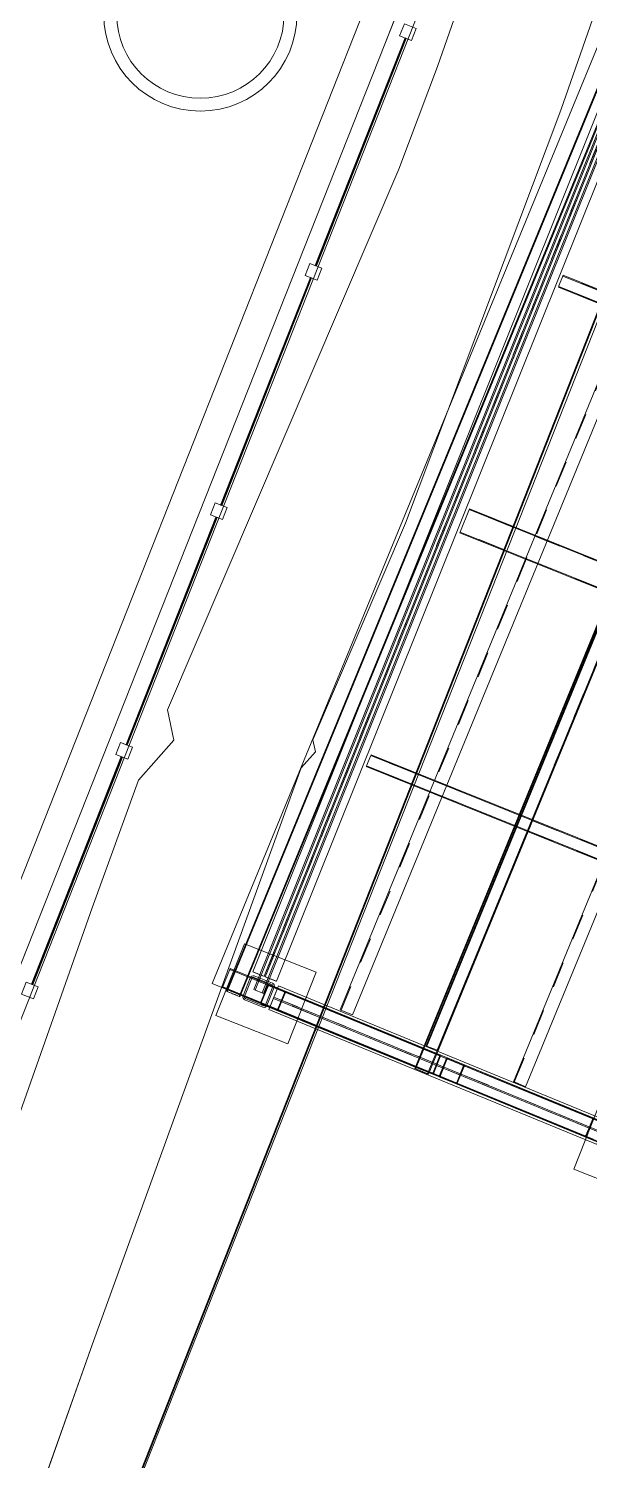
# Model space of a CAD drawing. Header units: metres. Extents: x -207 to 292, y -187 to 169.
# Drawn here: x -14.72 to -12.54, y -51.15 to -45.59 of the extents above; entities that cross this region are included whole.
import ezdxf

# ---------------------------------------------------------------- set-up
doc = ezdxf.new("R2010")
doc.units = ezdxf.units.M
doc.linetypes.add('Dash', pattern=[0.006, 0.003, -0.003])
doc.linetypes.add('Hidden', pattern=[0.007144, 0.004763, -0.002381])
for name, color, linetype, lineweight in [('A-FLOR-HRAL', 7, 'Continuous', 9), ('A-GLAZ-CWMG', 7, 'Continuous', 9), ('A-ROOF', 7, 'Continuous', 9), ('C-TOPO', 7, 'Continuous', 9), ('C-TOPO-MINR', 7, 'Continuous', 9), ('CERCO INTERIOR', 7, 'Continuous', 9), ('P-SANR-FIXT', 7, 'Continuous', 9), ('S-BEAM', 7, 'Continuous', 9), ('S-BEAM-HDLN', 7, 'Dash', 9), ('S-COLS', 7, 'Continuous', 9), ('solera', 7, 'Continuous', 35)]:
    doc.layers.add(name, color=color, linetype=linetype, lineweight=lineweight)
doc.layers.add('PR10-ARQ-PL-001-Emplazamiento-C-1_dwg', color=7, linetype='Continuous', lineweight=9, true_color=0x767676)

# ---------------------------------------------------------------- blocks, each defined once
blk = doc.blocks.new('Circular Mullion - 5mm-2127248-PLANTA EMPLAZAMIENTO ACTUALIZADO')
at = {"layer": 'A-GLAZ-CWMG'}
for p, q in [((-107.6478, -45.3968), (-107.9974, -46.2801)), ((-107.6455, -45.3977), (-107.9951, -46.281)), ((-107.9951, -46.281), (-107.6455, -45.3977)), ((-107.9927, -46.2819), (-107.6432, -45.3986)), ((-107.6455, -45.3977), (-107.6478, -45.3968)), ((-107.6432, -45.3986), (-107.6455, -45.3977)), ((-107.9974, -46.2801), (-107.9951, -46.281)), ((-107.9951, -46.281), (-107.9927, -46.2819))]:
    blk.add_line(p, q, dxfattribs=at)
blk = doc.blocks.new('Rectangular Mullion - 50 x 50 mm-2128568-PLANTA EMPLAZAMIENTO ACTUALIZADO')
at = {"layer": 'A-GLAZ-CWMG'}
for p, q in [((0.025, 0.025), (-0.025, 0.025)), ((-0.025, 0.025), (-0.025, -0.025)), ((0.025, -0.025), (0.025, 0.025)), ((-0.025, -0.025), (0.025, -0.025))]:
    blk.add_line(p, q, dxfattribs=at)
blk = doc.blocks.new('Rectangular Mullion - 50 x 50 mm-2128569-PLANTA EMPLAZAMIENTO ACTUALIZADO')
at = {"layer": 'A-GLAZ-CWMG'}
for p, q in [((-0.025, -0.025), (-0.025, 0.025)), ((-0.025, 0.025), (0.025, 0.025)), ((0.025, 0.025), (0.025, -0.025)), ((0.025, -0.025), (-0.025, -0.025))]:
    blk.add_line(p, q, dxfattribs=at)
blk = doc.blocks.new('FCA_N_Columna de acero - 100 x 100 mm-2383536-PLANTA EMPLAZAMIENTO ACTUALIZADO')
at = {"layer": 'S-COLS'}
for p, q in [((-0.05, -0.038), (-0.05, 0.038)), ((-0.05, -0.038), (-0.05, 0.038)), ((-0.044, 0.038), (-0.044, -0.038)), ((-0.044, 0.038), (-0.044, -0.038)), ((-0.038, 0.05), (0.038, 0.05)), ((-0.038, 0.05), (0.038, 0.05)), ((0.038, 0.044), (-0.038, 0.044)), ((0.038, 0.044), (-0.038, 0.044)), ((0.044, -0.038), (0.044, 0.038)), ((0.044, -0.038), (0.044, 0.038)), ((0.05, 0.038), (0.05, -0.038)), ((0.05, 0.038), (0.05, -0.038)), ((-0.038, -0.044), (0.038, -0.044)), ((-0.038, -0.044), (0.038, -0.044)), ((0.038, -0.05), (-0.038, -0.05)), ((0.038, -0.05), (-0.038, -0.05))]:
    blk.add_line(p, q, dxfattribs=at)
for centre, radius, start, end in [((-0.038, 0.038), 0.012, 90, 180), ((-0.038, 0.038), 0.012, 90, 180), ((-0.038, 0.038), 0.006, 90, 180), ((-0.038, 0.038), 0.006, 90, 180), ((0.038, 0.038), 0.012, 360, 90), ((0.038, 0.038), 0.012, 360, 90), ((0.038, 0.038), 0.006, 360, 90), ((0.038, 0.038), 0.006, 360, 90), ((-0.038, -0.038), 0.012, 180, 270), ((-0.038, -0.038), 0.012, 180, 270), ((-0.038, -0.038), 0.006, 180, 270), ((-0.038, -0.038), 0.006, 180, 270), ((0.038, -0.038), 0.012, 270, 360), ((0.038, -0.038), 0.006, 270, 360), ((0.038, -0.038), 0.012, 270, 360), ((0.038, -0.038), 0.006, 270, 360)]:
    blk.add_arc(centre, radius, start, end, dxfattribs=at)
blk = doc.blocks.new('M_Concrete-Rectangular-Column - 300 x 300mm-V20-PLANTA EMPLAZAMIENTO ACTUALIZADO')
at = {"layer": 'S-COLS'}
for p, q in [((-0.15, -0.15), (-0.15, 0.15)), ((-0.15, 0.15), (0.15, 0.15)), ((-0.15, 0.15), (0.15, 0.15)), ((-0.15, -0.15), (-0.15, 0.15)), ((0.15, 0.15), (0.15, -0.15)), ((0.15, 0.15), (0.15, -0.15)), ((0.15, -0.15), (-0.15, -0.15)), ((0.15, -0.15), (-0.15, -0.15))]:
    blk.add_line(p, q, dxfattribs=at)
blk = doc.blocks.new('RHS-Rectangular Hollow Section - 100x40 mm-2385779-PLANTA EMPLAZAMIENTO ACTUALIZADO')
at = {"layer": 'S-BEAM'}
for p, q in [((-8.6251, -38.441), (-13.2203, -49.6302)), ((-8.6217, -38.4423), (-13.217, -49.6315)), ((-13.1707, -49.6505), (-8.5754, -38.4614)), ((-13.1673, -49.6519), (-8.5721, -38.4627)), ((-13.2203, -49.6302), (-13.215, -49.6323)), ((-13.2203, -49.6302), (-13.2201, -49.6302)), ((-13.2201, -49.6302), (-13.2037, -49.637)), ((-13.2169, -49.6316), (-13.217, -49.6315)), ((-13.2143, -49.6326), (-13.2169, -49.6315)), ((-13.2004, -49.6383), (-13.2169, -49.6316)), ((-13.1918, -49.6418), (-13.215, -49.6323)), ((-13.2143, -49.6326), (-13.1912, -49.6421)), ((-13.2037, -49.637), (-13.1958, -49.6402)), ((-13.1965, -49.6399), (-13.2004, -49.6383)), ((-13.1733, -49.6495), (-13.1965, -49.6399)), ((-13.1958, -49.6402), (-13.1726, -49.6497)), ((-13.1918, -49.6418), (-13.1839, -49.6451)), ((-13.1872, -49.6438), (-13.1912, -49.6421)), ((-13.1872, -49.6438), (-13.1707, -49.6505)), ((-13.1675, -49.6519), (-13.1839, -49.6451)), ((-13.1707, -49.6505), (-13.1733, -49.6495)), ((-13.1726, -49.6497), (-13.1673, -49.6519)), ((-13.1707, -49.6505), (-13.1707, -49.6505)), ((-13.1675, -49.6519), (-13.1673, -49.6519))]:
    blk.add_line(p, q, dxfattribs=at)
blk = doc.blocks.new('RHS-Rectangular Hollow Section - 100x40 mm-2386058-PLANTA EMPLAZAMIENTO ACTUALIZADO')
at = {"layer": 'S-BEAM'}
for p, q in [((-9.3567, -38.1405), (-13.9519, -49.3297)), ((-9.3534, -38.1419), (-13.9486, -49.3311)), ((-13.9023, -49.3501), (-9.3071, -38.1609)), ((-13.899, -49.3514), (-9.3037, -38.1623)), ((-13.9519, -49.3297), (-13.9466, -49.3319)), ((-13.9519, -49.3297), (-13.9518, -49.3298)), ((-13.9518, -49.3298), (-13.9353, -49.3365)), ((-13.9485, -49.3311), (-13.9486, -49.3311)), ((-13.9459, -49.3322), (-13.9486, -49.3311)), ((-13.932, -49.3379), (-13.9485, -49.3311)), ((-13.9235, -49.3414), (-13.9466, -49.3319)), ((-13.9459, -49.3322), (-13.9228, -49.3417)), ((-13.9353, -49.3365), (-13.9274, -49.3398)), ((-13.9281, -49.3395), (-13.932, -49.3379)), ((-13.9049, -49.349), (-13.9281, -49.3395)), ((-13.9274, -49.3398), (-13.9042, -49.3493)), ((-13.9235, -49.3414), (-13.9156, -49.3446)), ((-13.9188, -49.3433), (-13.9228, -49.3417)), ((-13.9188, -49.3433), (-13.9024, -49.35)), ((-13.8991, -49.3514), (-13.9156, -49.3446)), ((-13.9023, -49.3501), (-13.9049, -49.349)), ((-13.9042, -49.3493), (-13.899, -49.3514)), ((-13.9023, -49.3501), (-13.9024, -49.35)), ((-13.8991, -49.3514), (-13.899, -49.3514))]:
    blk.add_line(p, q, dxfattribs=at)
blk = doc.blocks.new('M_S Shapes - 200x100 mm-2389673-PLANTA EMPLAZAMIENTO ACTUALIZADO')
at = {"layer": 'S-BEAM'}
for p, q in [((0.6889, 0.05), (-0.6889, 0.05)), ((-0.6889, 0.05), (-0.6889, 0.0469)), ((-0.6889, 0.05), (-0.6889, 0.0469)), ((-0.6889, 0.05), (-0.6889, -0.05)), ((-0.6889, -0.05), (-0.6889, 0.05)), ((-0.6889, 0.05), (0.6889, 0.05)), ((0.6889, 0.05), (-0.6889, 0.05)), ((-0.6889, 0.0469), (-0.6889, 0.0087)), ((-0.6889, 0.0087), (-0.6889, 0.0469)), ((-0.6889, 0.0024), (-0.6889, 0.0087)), ((-0.6889, 0.0024), (-0.6889, 0.0087)), ((-0.6889, 0.0024), (0.6889, 0.0024)), ((0.6889, 0.05), (0.6889, -0.05)), ((0.6889, -0.05), (0.6889, 0.05)), ((0.6889, 0.0469), (0.6889, 0.05)), ((0.6889, 0.0469), (0.6889, 0.05)), ((0.6889, 0.0469), (0.6889, 0.0087)), ((0.6889, 0.0087), (0.6889, 0.0469)), ((0.6889, 0.0087), (0.6889, 0.0024)), ((0.6889, 0.0087), (0.6889, 0.0024)), ((0.6889, -0.0025), (-0.6889, -0.0025)), ((-0.6889, -0.0087), (-0.6889, -0.0025)), ((-0.6889, -0.0087), (-0.6889, -0.0025)), ((-0.6889, -0.0469), (-0.6889, -0.0087)), ((-0.6889, -0.0087), (-0.6889, -0.0469)), ((-0.6889, -0.0469), (-0.6889, -0.05)), ((-0.6889, -0.0469), (-0.6889, -0.05)), ((-0.6889, -0.05), (0.6889, -0.05)), ((0.6889, -0.05), (-0.6889, -0.05)), ((0.6889, -0.05), (-0.6889, -0.05)), ((0.6889, -0.0025), (0.6889, -0.0087)), ((0.6889, -0.0025), (0.6889, -0.0087)), ((0.6889, -0.0469), (0.6889, -0.0087)), ((0.6889, -0.0087), (0.6889, -0.0469)), ((0.6889, -0.05), (0.6889, -0.0469)), ((0.6889, -0.05), (0.6889, -0.0469))]:
    blk.add_line(p, q, dxfattribs=at)
at = {"layer": 'S-BEAM-HDLN'}
for p, q in [((-0.6889, 0.0024), (0.6889, 0.0024)), ((0.6889, -0.0025), (-0.6889, -0.0025))]:
    blk.add_line(p, q, dxfattribs=at)
blk = doc.blocks.new('M_HSS Square - 80 x 80 mm-2390060-PLANTA EMPLAZAMIENTO ACTUALIZADO')
at = {"layer": 'S-BEAM'}
for p, q in [((-13.0981, -49.5944), (-13.1237, -49.6566)), ((-13.121, -49.6577), (-13.0954, -49.5955)), ((-12.5234, -49.8273), (-13.0914, -49.5937)), ((-13.0914, -49.5937), (-13.0334, -49.6176)), ((-13.0321, -49.6146), (-13.0902, -49.5908)), ((-13.0318, -49.6217), (-13.0574, -49.6839)), ((-13.0547, -49.685), (-13.0291, -49.6228)), ((-12.4641, -49.8482), (-13.0321, -49.6146)), ((-13.1207, -49.6648), (-13.0626, -49.6886)), ((-13.1195, -49.6618), (-12.5514, -49.8954)), ((-13.0614, -49.6857), (-13.1195, -49.6618)), ((-13.0626, -49.6886), (-12.4945, -49.9222)), ((-12.5557, -49.8902), (-12.5301, -49.828)), ((-12.5273, -49.8291), (-12.5529, -49.8913)), ((-12.4653, -49.8512), (-12.5234, -49.8273)), ((-12.5222, -49.8243), (-12.4641, -49.8482)), ((-12.4893, -49.9175), (-12.4638, -49.8552)), ((-12.461, -49.8564), (-12.4866, -49.9186)), ((-12.4945, -49.9222), (-12.5526, -49.8983)), ((-12.5514, -49.8954), (-12.4933, -49.9193))]:
    blk.add_line(p, q, dxfattribs=at)
for centre, major_axis, start_param, end_param in [((-13.0927, -49.5966), (0.00242, 0.00588), 0, 1.570796), ((-13.0927, -49.5966), (0.00121, 0.00294), 0, 1.570796), ((-13.0346, -49.6205), (0.00121, 0.00294), 4.712389, 6.283185), ((-13.0346, -49.6205), (0.00242, 0.00588), 4.712389, 6.283185), ((-13.1182, -49.6589), (0.00242, 0.00588), 1.570796, 3.141593), ((-13.1182, -49.6589), (0.00121, 0.00294), 1.570796, 3.141593), ((-13.0601, -49.6828), (0.00242, 0.00588), 3.141593, 4.712389), ((-13.0601, -49.6828), (0.00121, 0.00294), 3.141593, 4.712389), ((-12.5246, -49.8302), (0.00242, 0.00588), 0, 1.570796), ((-12.5246, -49.8302), (0.00121, 0.00294), 0, 1.570796), ((-12.4665, -49.8541), (0.00121, 0.00294), 4.712389, 6.283185), ((-12.4665, -49.8541), (0.00242, 0.00588), 4.712389, 6.283185), ((-12.5502, -49.8924), (0.00242, 0.00588), 1.570796, 3.141593), ((-12.5502, -49.8924), (0.00121, 0.00294), 1.570796, 3.141593), ((-12.4921, -49.9163), (0.00242, 0.00588), 3.141593, 4.712389), ((-12.4921, -49.9163), (0.00121, 0.00294), 3.141593, 4.712389)]:
    blk.add_ellipse(centre, major_axis=major_axis, ratio=0.93358, start_param=start_param, end_param=end_param, dxfattribs=at)
blk = doc.blocks.new('M_HSS Square - 80 x 80 mm-2390061-PLANTA EMPLAZAMIENTO ACTUALIZADO')
at = {"layer": 'S-BEAM'}
for p, q in [((-13.1818, -49.5532), (-13.7844, -49.306)), ((-13.7844, -49.306), (-13.7268, -49.3296)), ((-13.8178, -49.3719), (-13.7923, -49.3096)), ((-13.7895, -49.3108), (-13.8151, -49.373)), ((-13.728, -49.3325), (-13.7856, -49.3089)), ((-13.7521, -49.3989), (-13.7265, -49.3366)), ((-13.7238, -49.3377), (-13.7493, -49.4)), ((-13.1255, -49.5797), (-13.728, -49.3325)), ((-13.8148, -49.38), (-13.2122, -49.6272)), ((-13.7572, -49.4036), (-13.8148, -49.38)), ((-13.8136, -49.3771), (-13.756, -49.4007)), ((-13.756, -49.4007), (-13.1534, -49.6479)), ((-13.1897, -49.5568), (-13.2152, -49.6191)), ((-13.2125, -49.6202), (-13.187, -49.5579)), ((-13.183, -49.5561), (-13.1255, -49.5797)), ((-13.1243, -49.5768), (-13.1818, -49.5532)), ((-13.124, -49.5838), (-13.1495, -49.646)), ((-13.1468, -49.6471), (-13.1212, -49.5849)), ((-13.2122, -49.6272), (-13.1546, -49.6508)), ((-13.1534, -49.6479), (-13.211, -49.6242))]:
    blk.add_line(p, q, dxfattribs=at)
for centre, major_axis, start_param, end_param in [((-13.7868, -49.3119), (0.00241, 0.00588), 0, 1.570796), ((-13.7868, -49.3119), (0.00121, 0.00294), 0, 1.570796), ((-13.7293, -49.3355), (0.00121, 0.00294), 4.712389, 6.283185), ((-13.7293, -49.3355), (0.00241, 0.00588), 4.712389, 6.283185), ((-13.8123, -49.3741), (0.00241, 0.00588), 1.570796, 3.141593), ((-13.8123, -49.3741), (0.00121, 0.00294), 1.570796, 3.141593), ((-13.7548, -49.3977), (0.00241, 0.00588), 3.141593, 4.712389), ((-13.7548, -49.3977), (0.00121, 0.00294), 3.141593, 4.712389), ((-13.1842, -49.5591), (0.00241, 0.00588), 0, 1.570796), ((-13.1842, -49.5591), (0.00121, 0.00294), 0, 1.570796), ((-13.1267, -49.5827), (0.00121, 0.00294), 4.712389, 6.283185), ((-13.1267, -49.5827), (0.00241, 0.00588), 4.712389, 6.283185), ((-13.2098, -49.6213), (0.00241, 0.00588), 1.570796, 3.141593), ((-13.2098, -49.6213), (0.00121, 0.00294), 1.570796, 3.141593), ((-13.1522, -49.6449), (0.00241, 0.00588), 3.141593, 4.712389), ((-13.1522, -49.6449), (0.00121, 0.00294), 3.141593, 4.712389)]:
    blk.add_ellipse(centre, major_axis=major_axis, ratio=0.924653, start_param=start_param, end_param=end_param, dxfattribs=at)
blk = doc.blocks.new('M_S Shapes - 200x100 mm-2390312-PLANTA EMPLAZAMIENTO ACTUALIZADO')
at = {"layer": 'S-BEAM'}
for p, q in [((-2.9426, 0.05), (-2.9426, 0.0469)), ((-2.9426, 0.05), (-2.9426, 0.0469)), ((-2.9426, 0.05), (-2.9426, -0.05)), ((-2.9426, -0.05), (-2.9426, 0.05)), ((-2.9426, 0.05), (2.9426, 0.05)), ((2.9426, 0.05), (-2.9426, 0.05)), ((-2.9426, 0.0469), (-2.9426, 0.0087)), ((-2.9426, 0.0087), (-2.9426, 0.0469)), ((-2.9426, 0.0024), (-2.9426, 0.0087)), ((-2.9426, 0.0024), (-2.9426, 0.0087)), ((2.9426, 0.05), (-2.9426, 0.05)), ((-2.9426, 0.0024), (2.9426, 0.0024)), ((2.9426, 0.05), (2.9426, -0.05)), ((2.9426, -0.05), (2.9426, 0.05)), ((2.9426, 0.0469), (2.9426, 0.05)), ((2.9426, 0.0469), (2.9426, 0.05)), ((2.9426, 0.0469), (2.9426, 0.0087)), ((2.9426, 0.0087), (2.9426, 0.0469)), ((2.9426, 0.0087), (2.9426, 0.0024)), ((2.9426, 0.0087), (2.9426, 0.0024)), ((-2.9426, -0.0087), (-2.9426, -0.0025)), ((-2.9426, -0.0087), (-2.9426, -0.0025)), ((-2.9426, -0.0469), (-2.9426, -0.0087)), ((-2.9426, -0.0087), (-2.9426, -0.0469)), ((-2.9426, -0.0469), (-2.9426, -0.05)), ((-2.9426, -0.0469), (-2.9426, -0.05)), ((2.9426, -0.05), (-2.9426, -0.05)), ((2.9426, -0.05), (-2.9426, -0.05)), ((2.9426, -0.0025), (-2.9426, -0.0025)), ((-2.9426, -0.05), (2.9426, -0.05)), ((2.9426, -0.0025), (2.9426, -0.0087)), ((2.9426, -0.0025), (2.9426, -0.0087)), ((2.9426, -0.0469), (2.9426, -0.0087)), ((2.9426, -0.0087), (2.9426, -0.0469)), ((2.9426, -0.05), (2.9426, -0.0469)), ((2.9426, -0.05), (2.9426, -0.0469))]:
    blk.add_line(p, q, dxfattribs=at)
at = {"layer": 'S-BEAM-HDLN'}
for p, q in [((-2.9426, 0.0024), (2.9426, 0.0024)), ((2.9426, -0.0025), (-2.9426, -0.0025))]:
    blk.add_line(p, q, dxfattribs=at)
blk = doc.blocks.new('M_HSS Square - 100 x 100 mm-2390420-PLANTA EMPLAZAMIENTO ACTUALIZADO')
at = {"layer": 'S-BEAM'}
for p, q in [((0.68945, 0.05), (-0.68945, 0.05)), ((-0.68945, 0.05), (-0.68945, 0.04364)), ((-0.68945, 0.05), (-0.68945, 0.04364)), ((0.68945, 0.04682), (-0.68945, 0.04682)), ((-0.68945, 0.04364), (-0.68945, 0.04682)), ((-0.68945, 0.04364), (-0.68945, 0.04682)), ((-0.68945, -0.04364), (-0.68945, 0.04364)), ((-0.68945, 0.04364), (-0.68945, -0.04364)), ((-0.68945, 0.04364), (-0.68945, -0.04364)), ((-0.68945, -0.04364), (-0.68945, 0.04364)), ((0.68945, 0.04364), (0.68945, 0.05)), ((0.68945, 0.04364), (0.68945, 0.05)), ((0.68945, 0.04682), (0.68945, 0.04364)), ((0.68945, 0.04682), (0.68945, 0.04364)), ((0.68945, -0.04364), (0.68945, 0.04364)), ((0.68945, 0.04364), (0.68945, -0.04364)), ((0.68945, 0.04364), (0.68945, -0.04364)), ((0.68945, -0.04364), (0.68945, 0.04364)), ((-0.68945, -0.04364), (-0.68945, -0.05)), ((-0.68945, -0.04364), (-0.68945, -0.05)), ((-0.68945, -0.04682), (-0.68945, -0.04364)), ((-0.68945, -0.04682), (-0.68945, -0.04364)), ((-0.68945, -0.04682), (0.68945, -0.04682)), ((-0.68945, -0.05), (0.68945, -0.05)), ((0.68945, -0.05), (0.68945, -0.04364)), ((0.68945, -0.05), (0.68945, -0.04364)), ((0.68945, -0.04364), (0.68945, -0.04682)), ((0.68945, -0.04364), (0.68945, -0.04682))]:
    blk.add_line(p, q, dxfattribs=at)
at = {"layer": 'S-BEAM', "linetype": 'Hidden'}
for p, q in [((0.68945, 0.04682), (-0.68945, 0.04682)), ((0.68945, -0.04682), (-0.68945, -0.04682))]:
    blk.add_line(p, q, dxfattribs=at)
blk = doc.blocks.new('M_HSS Square - 50 x 50 mm-2390872-PLANTA EMPLAZAMIENTO ACTUALIZADO')
at = {"layer": 'S-BEAM'}
for p, q in [((0.6895, 0.025), (-0.6895, 0.025)), ((-0.6895, 0.025), (-0.6895, 0.01864)), ((-0.6895, 0.025), (-0.6895, 0.01864)), ((0.6895, 0.02182), (-0.6895, 0.02182)), ((-0.6895, 0.01864), (-0.6895, 0.02182)), ((-0.6895, 0.01864), (-0.6895, 0.02182)), ((-0.6895, -0.01864), (-0.6895, 0.01864)), ((-0.6895, 0.01864), (-0.6895, -0.01864)), ((-0.6895, 0.01864), (-0.6895, -0.01864)), ((-0.6895, -0.01864), (-0.6895, 0.01864)), ((0.6895, 0.01864), (0.6895, 0.025)), ((0.6895, 0.01864), (0.6895, 0.025)), ((0.6895, 0.02182), (0.6895, 0.01864)), ((0.6895, 0.02182), (0.6895, 0.01864)), ((0.6895, -0.01864), (0.6895, 0.01864)), ((0.6895, 0.01864), (0.6895, -0.01864)), ((0.6895, 0.01864), (0.6895, -0.01864)), ((0.6895, -0.01864), (0.6895, 0.01864)), ((-0.6895, -0.01864), (-0.6895, -0.025)), ((-0.6895, -0.01864), (-0.6895, -0.025)), ((-0.6895, -0.02182), (-0.6895, -0.01864)), ((-0.6895, -0.02182), (-0.6895, -0.01864)), ((-0.6895, -0.02182), (0.6895, -0.02182)), ((-0.6895, -0.025), (0.6895, -0.025)), ((0.6895, -0.025), (0.6895, -0.01864)), ((0.6895, -0.025), (0.6895, -0.01864)), ((0.6895, -0.01864), (0.6895, -0.02182)), ((0.6895, -0.01864), (0.6895, -0.02182))]:
    blk.add_line(p, q, dxfattribs=at)
at = {"layer": 'S-BEAM', "linetype": 'Hidden'}
for p, q in [((0.6895, 0.02182), (-0.6895, 0.02182)), ((0.6895, -0.02182), (-0.6895, -0.02182))]:
    blk.add_line(p, q, dxfattribs=at)
blk = doc.blocks.new('M_HSS Square - 50 x 50 mm-2391063-PLANTA EMPLAZAMIENTO ACTUALIZADO')
at = {"layer": 'S-BEAM'}
for p, q in [((5.94835, 0.025), (-5.94835, 0.025)), ((-5.94835, 0.025), (-5.94835, 0.01864)), ((-5.94835, 0.025), (-5.94835, 0.01864)), ((5.94835, 0.02182), (-5.94835, 0.02182)), ((-5.94835, 0.01864), (-5.94835, 0.02182)), ((-5.94835, 0.01864), (-5.94835, 0.02182)), ((-5.94835, -0.01864), (-5.94835, 0.01864)), ((-5.94835, 0.01864), (-5.94835, -0.01864)), ((-5.94835, 0.01864), (-5.94835, -0.01864)), ((-5.94835, -0.01864), (-5.94835, 0.01864)), ((-5.94835, -0.01864), (-5.94835, -0.025)), ((-5.94835, -0.01864), (-5.94835, -0.025)), ((-5.94835, -0.02182), (-5.94835, -0.01864)), ((-5.94835, -0.02182), (-5.94835, -0.01864)), ((-5.94835, -0.02182), (5.94835, -0.02182)), ((-5.94835, -0.025), (5.94835, -0.025))]:
    blk.add_line(p, q, dxfattribs=at)
at = {"layer": 'S-BEAM', "linetype": 'Hidden'}
for p, q in [((5.94835, 0.02182), (-5.94835, 0.02182)), ((5.94835, -0.02182), (-5.94835, -0.02182))]:
    blk.add_line(p, q, dxfattribs=at)
blk = doc.blocks.new('M_L-Angle - L51X51X3_2-2392226-PLANTA EMPLAZAMIENTO ACTUALIZADO')
at = {"layer": 'S-BEAM'}
for p, q in [((-5.9486, 0.0136), (-5.9486, 0.0104)), ((-5.9486, -0.0372), (-5.9486, 0.0136)), ((5.9486, 0.0136), (-5.9486, 0.0136)), ((-5.9486, 0.0136), (5.9486, 0.0136)), ((-5.9486, 0.0072), (-5.9486, 0.0104)), ((-5.9486, 0.0072), (-5.9486, -0.034)), ((-5.9486, -0.034), (-5.9486, -0.0372)), ((-5.9486, -0.0372), (5.9486, -0.0372))]:
    blk.add_line(p, q, dxfattribs=at)
at = {"layer": 'S-BEAM', "linetype": 'Hidden'}
blk.add_line((-5.9486, 0.0104), (5.9486, 0.0104), dxfattribs=at)
blk = doc.blocks.new('M_L-Angle - L51X51X3_2-2392227-PLANTA EMPLAZAMIENTO ACTUALIZADO')
at = {"layer": 'S-BEAM'}
for p, q in [((-5.9495, 0.0136), (-5.9495, 0.0104)), ((-5.9495, -0.0372), (-5.9495, 0.0136)), ((5.9495, 0.0136), (-5.9495, 0.0136)), ((-5.9495, 0.0136), (5.9495, 0.0136)), ((-5.9495, 0.0072), (-5.9495, 0.0104)), ((-5.9495, 0.0072), (-5.9495, -0.034)), ((-5.9495, -0.034), (-5.9495, -0.0372)), ((-5.9495, -0.0372), (5.9495, -0.0372))]:
    blk.add_line(p, q, dxfattribs=at)
at = {"layer": 'S-BEAM', "linetype": 'Hidden'}
blk.add_line((-5.9495, 0.0104), (5.9495, 0.0104), dxfattribs=at)
blk = doc.blocks.new('M_Concrete-Rectangular-Column - 300 x 300mm-2414439-PLANTA EMPLAZAMIENTO ACTUALIZADO')
at = {"layer": 'S-COLS'}
for p, q in [((-0.15, -0.15), (-0.15, 0.15)), ((-0.15, 0.15), (0.15, 0.15)), ((-0.15, 0.15), (0.15, 0.15)), ((-0.15, -0.15), (-0.15, 0.15)), ((0.15, 0.15), (0.15, -0.15)), ((0.15, 0.15), (0.15, -0.15)), ((0.15, -0.15), (-0.15, -0.15)), ((0.15, -0.15), (-0.15, -0.15))]:
    blk.add_line(p, q, dxfattribs=at)
blk = doc.blocks.new('Railing - Railing-2402058-PLANTA EMPLAZAMIENTO ACTUALIZADO')
at = {"layer": 'A-FLOR-HRAL'}
for p, q in [((-11.6036, -43.7464), (-13.8405, -49.3257)), ((-13.8126, -49.3368), (-11.5757, -43.7575)), ((-13.8405, -49.3257), (-13.8126, -49.3368)), ((-13.8405, -49.3257), (-13.8126, -49.3368))]:
    blk.add_line(p, q, dxfattribs=at)
blk = doc.blocks.new('Top Rail Type - Top Rail_Internal_-2402070-PLANTA EMPLAZAMIENTO ACTUALIZADO')
at = {"layer": 'A-FLOR-HRAL'}
for p, q in [((-11.6082, -43.7445), (-13.8451, -49.3238)), ((-13.808, -49.3387), (-11.5711, -43.7594)), ((-13.8451, -49.3238), (-13.808, -49.3387)), ((-13.8451, -49.3238), (-13.808, -49.3387))]:
    blk.add_line(p, q, dxfattribs=at)
blk = doc.blocks.new('Top Rail Type - Top Rail_Internal_-V27-PLANTA EMPLAZAMIENTO ACTUALIZADO')
at = {"layer": 'A-FLOR-HRAL'}
for p, q in [((-13.8451, -49.3238), (-11.6082, -43.7445)), ((-13.808, -49.3387), (-11.5711, -43.7594)), ((-13.8451, -49.3238), (-13.808, -49.3387))]:
    blk.add_line(p, q, dxfattribs=at)
blk = doc.blocks.new('YADRAN_LASQUEMAS_ARQ_MO_002_TERRAZAS_rvt-1-PLANTA EMPLAZAMIENTO ACTUALIZADO')
at = {"layer": 'A-ROOF'}
for p, q in [((-9.4098, -38.1201), (-14.0067, -49.2998)), ((-14.0067, -49.2998), (-9.4098, -38.1201)), ((-14.0067, -49.2998), (-12.4664, -49.9331)), ((-12.4668, -49.9329), (-14.0067, -49.2998))]:
    blk.add_line(p, q, dxfattribs=at)
at = {"layer": 'S-BEAM'}
for p, q in [((-13.9646, -49.3093), (-13.9397, -49.2486)), ((-13.9397, -49.2486), (-13.9646, -49.3093)), ((-13.9397, -49.2486), (-13.9646, -49.3093)), ((-13.9646, -49.3093), (-13.9397, -49.2486)), ((-12.5001, -49.8366), (-13.9383, -49.2453)), ((-12.4987, -49.8333), (-13.9369, -49.2419)), ((-13.9673, -49.3159), (-12.5291, -49.9073)), ((-13.9659, -49.3126), (-12.5277, -49.904))]:
    blk.add_line(p, q, dxfattribs=at)
at = {"layer": 'S-BEAM', "flags": 128}
for points in [[(-13.9397, -49.2486), (-13.939, -49.2471), (-13.9385, -49.2457), (-13.9379, -49.2444), (-13.9375, -49.2434), (-13.9372, -49.2426), (-13.937, -49.2421), (-13.9369, -49.2419)], [(-13.9369, -49.2419), (-13.937, -49.2421), (-13.9372, -49.2426), (-13.9375, -49.2434), (-13.9379, -49.2444), (-13.9385, -49.2457), (-13.939, -49.2471), (-13.9397, -49.2486)], [(-13.9383, -49.2453), (-13.9383, -49.2454), (-13.9384, -49.2456), (-13.9386, -49.246), (-13.9388, -49.2465), (-13.9391, -49.2472), (-13.9394, -49.2479), (-13.9397, -49.2486)], [(-13.9397, -49.2486), (-13.9394, -49.2479), (-13.9391, -49.2472), (-13.9388, -49.2465), (-13.9386, -49.246), (-13.9384, -49.2456), (-13.9383, -49.2454), (-13.9383, -49.2453)], [(-13.9673, -49.3159), (-13.9672, -49.3158), (-13.967, -49.3153), (-13.9667, -49.3145), (-13.9663, -49.3134), (-13.9658, -49.3122), (-13.9652, -49.3108), (-13.9646, -49.3093)], [(-13.9646, -49.3093), (-13.9652, -49.3108), (-13.9658, -49.3122), (-13.9663, -49.3134), (-13.9667, -49.3145), (-13.967, -49.3153), (-13.9672, -49.3158), (-13.9673, -49.3159)], [(-13.9659, -49.3126), (-13.9659, -49.3125), (-13.9658, -49.3123), (-13.9656, -49.3119), (-13.9654, -49.3114), (-13.9652, -49.3107), (-13.9649, -49.31), (-13.9646, -49.3093)], [(-13.9646, -49.3093), (-13.9649, -49.31), (-13.9652, -49.3107), (-13.9654, -49.3114), (-13.9656, -49.3119), (-13.9658, -49.3123), (-13.9659, -49.3125), (-13.9659, -49.3126)]]:
    blk.add_lwpolyline(points, dxfattribs=at)
at = {"layer": 'A-FLOR-HRAL', "lineweight": 9}
for name in ['Top Rail Type - Top Rail_Internal_-2402070-PLANTA EMPLAZAMIENTO ACTUALIZADO', 'Top Rail Type - Top Rail_Internal_-V27-PLANTA EMPLAZAMIENTO ACTUALIZADO', 'Railing - Railing-2402058-PLANTA EMPLAZAMIENTO ACTUALIZADO']:
    blk.add_blockref(name, (0, 0), dxfattribs=at)
at = {"layer": 'A-GLAZ-CWMG', "lineweight": 9, "extrusion": (0, 0, -1), "rotation": 111.5426797844188}
for name, p in [('Rectangular Mullion - 50 x 50 mm-2128568-PLANTA EMPLAZAMIENTO ACTUALIZADO', (13.2467, -45.6062)), ('Rectangular Mullion - 50 x 50 mm-2128569-PLANTA EMPLAZAMIENTO ACTUALIZADO', (13.2467, -45.6062)), ('Rectangular Mullion - 50 x 50 mm-2128568-PLANTA EMPLAZAMIENTO ACTUALIZADO', (13.6139, -46.5364)), ('Rectangular Mullion - 50 x 50 mm-2128569-PLANTA EMPLAZAMIENTO ACTUALIZADO', (13.6139, -46.5364)), ('Rectangular Mullion - 50 x 50 mm-2128568-PLANTA EMPLAZAMIENTO ACTUALIZADO', (13.9811, -47.4665)), ('Rectangular Mullion - 50 x 50 mm-2128569-PLANTA EMPLAZAMIENTO ACTUALIZADO', (13.9811, -47.4665)), ('Rectangular Mullion - 50 x 50 mm-2128568-PLANTA EMPLAZAMIENTO ACTUALIZADO', (14.3483, -48.3966)), ('Rectangular Mullion - 50 x 50 mm-2128569-PLANTA EMPLAZAMIENTO ACTUALIZADO', (14.3483, -48.3966)), ('Rectangular Mullion - 50 x 50 mm-2128568-PLANTA EMPLAZAMIENTO ACTUALIZADO', (14.7154, -49.3268)), ('Rectangular Mullion - 50 x 50 mm-2128569-PLANTA EMPLAZAMIENTO ACTUALIZADO', (14.7154, -49.3268))]:
    blk.add_blockref(name, p, dxfattribs=at)
at = {"layer": 'A-GLAZ-CWMG', "lineweight": 9, "rotation": 0.04732021557798028}
for p in [(94.3521, -0.1429), (94.3521, -0.1429), (94.3521, -0.1429), (94.3521, -0.1429), (93.9849, -1.073), (93.9849, -1.073), (93.9849, -1.073), (93.9849, -1.073), (93.6177, -2.0032), (93.6177, -2.0032), (93.6177, -2.0032), (93.6177, -2.0032), (93.2505, -2.9333), (93.2505, -2.9333), (93.2505, -2.9333), (93.2505, -2.9333)]:
    blk.add_blockref('Circular Mullion - 5mm-2127248-PLANTA EMPLAZAMIENTO ACTUALIZADO', p, dxfattribs=at)
at = {"layer": 'S-BEAM', "lineweight": 9}
for name in ['RHS-Rectangular Hollow Section - 100x40 mm-2386058-PLANTA EMPLAZAMIENTO ACTUALIZADO', 'RHS-Rectangular Hollow Section - 100x40 mm-2385779-PLANTA EMPLAZAMIENTO ACTUALIZADO', 'M_HSS Square - 80 x 80 mm-2390061-PLANTA EMPLAZAMIENTO ACTUALIZADO', 'M_HSS Square - 80 x 80 mm-2390060-PLANTA EMPLAZAMIENTO ACTUALIZADO']:
    blk.add_blockref(name, (0, 0), dxfattribs=at)
for name, p, rotation in [('M_L-Angle - L51X51X3_2-2392227-PLANTA EMPLAZAMIENTO ACTUALIZADO', (-11.2366, -43.9043), 67.67284406061724), ('M_HSS Square - 50 x 50 mm-2391063-PLANTA EMPLAZAMIENTO ACTUALIZADO', (-10.8936, -44.0487), 67.67284406061725), ('M_L-Angle - L51X51X3_2-2392226-PLANTA EMPLAZAMIENTO ACTUALIZADO', (-10.5646, -44.1838), 67.67284406061724), ('M_S Shapes - 200x100 mm-2390312-PLANTA EMPLAZAMIENTO ACTUALIZADO', (-12.7081, -46.5416), 68.15264073878818), ('M_HSS Square - 50 x 50 mm-2390872-PLANTA EMPLAZAMIENTO ACTUALIZADO', (-12.0137, -46.8309), 338.0807901276602), ('M_HSS Square - 100 x 100 mm-2390420-PLANTA EMPLAZAMIENTO ACTUALIZADO', (-12.3866, -47.761), 338.0826388155244), ('M_HSS Square - 50 x 50 mm-2390872-PLANTA EMPLAZAMIENTO ACTUALIZADO', (-12.7599, -48.6922), 338.0807901276602), ('M_S Shapes - 200x100 mm-2389673-PLANTA EMPLAZAMIENTO ACTUALIZADO', (-13.1308, -49.6173), 337.6483472817112)]:
    blk.add_blockref(name, p, dxfattribs=dict(at, rotation=rotation))
at = {"layer": 'S-COLS', "lineweight": 9, "rotation": 338.4099999999997}
for name, p in [('M_Concrete-Rectangular-Column - 300 x 300mm-2414439-PLANTA EMPLAZAMIENTO ACTUALIZADO', (-13.7978, -49.3401)), ('FCA_N_Columna de acero - 100 x 100 mm-2383536-PLANTA EMPLAZAMIENTO ACTUALIZADO', (-13.8266, -49.3313)), ('M_Concrete-Rectangular-Column - 300 x 300mm-V20-PLANTA EMPLAZAMIENTO ACTUALIZADO', (-12.4084, -49.9369))]:
    blk.add_blockref(name, p, dxfattribs=at)
blk = doc.blocks.new('PR10-ARQ-PL-001-Emplazamiento-C-1_dwg_M_Camara Circular - D_750 mm-361375-PLANTA EMPLAZAMIENTO-674648-PLANTA EMPLAZAMIENTO ACTUALIZADO')
at = {"layer": 'P-SANR-FIXT'}
for radius, start, end in [(0.375, 360, 180), (0.375, 360, 180), (0.325, 360, 180), (0.325, 360, 180), (0.375, 180, 360), (0.375, 180, 360), (0.325, 180, 360), (0.325, 180, 360)]:
    blk.add_arc((0, 0), radius, start, end, dxfattribs=at)
blk = doc.blocks.new('PR10-ARQ-PL-001-Emplazamiento-C-1_dwg-674643-PLANTA EMPLAZAMIENTO ACTUALIZADO')
at = {"layer": 'C-TOPO', "flags": 128}
for points in [[(-3.2884, -23.3105), (-7.0334, -32.8081), (-9.2183, -38.3493), (-11.9443, -45.2626), (-14.7185, -52.2983), (-17.7923, -60.0938), (-21.8942, -70.4965), (-23.3623, -74.2199), (-25.7635, -80.3093), (-26.1913, -81.0628), (-25.7635, -80.3093), (-23.3623, -74.2199), (-21.8942, -70.4965), (-17.7923, -60.0938), (-14.7185, -52.2983), (-11.9443, -45.2626), (-9.2183, -38.3493), (-7.0334, -32.8081), (-3.2884, -23.3105)], [(-38.5222, 3.3725), (-63.7955, -60.7665), (-64.7868, -63.3025), (-65.4417, -65.5595), (-65.5127, -67.7955), (-65.1875, -69.3405), (-63.7201, -71.9055), (-61.8561, -73.5375), (-59.3298, -74.6215), (-56.1311, -75.9085), (-44.7275, -80.4825), (-36.2103, -83.8085), (-33.8783, -84.4315), (-31.1411, -84.3925), (-28.353, -83.2365), (-25.9685, -80.4715), (-25.0393, -78.3455), (-19.5485, -64.5105), (-16.745, -57.4445), (-5.944, -30.1085), (-2.2967, -20.7935)], [(-5.7495, -26.4767), (-7.2133, -30.1759), (-7.3421, -30.5016), (-8.8019, -34.1909), (-9.8715, -36.894), (-11.0947, -39.9854), (-11.1996, -40.2505), (-11.3135, -40.5382), (-12.5822, -43.7447), (-13.3371, -45.6524), (-14.3464, -48.2033), (-14.4734, -48.5242), (-15.6767, -51.5653), (-16.7358, -54.2419), (-17.7766, -56.8723), (-19.138, -60.3128), (-19.2167, -60.5118), (-19.2769, -60.664), (-20.6222, -64.0639), (-21.9057, -67.3077)], [(-21.9057, -67.3077), (-20.6222, -64.0639), (-19.2769, -60.664), (-19.2167, -60.5118), (-19.138, -60.3128), (-17.7766, -56.8723), (-16.7358, -54.2419), (-15.6767, -51.5653), (-14.4734, -48.5242), (-14.3464, -48.2033), (-13.3371, -45.6524), (-12.5822, -43.7447), (-11.3135, -40.5382), (-11.1996, -40.2505), (-11.0947, -39.9854), (-9.8715, -36.894), (-8.8019, -34.1909), (-7.3421, -30.5016), (-7.2133, -30.1759), (-5.7495, -26.4767)]]:
    blk.add_lwpolyline(points, dxfattribs=at)
at = {"layer": 'C-TOPO-MINR', "color": 9, "true_color": 0xc0c0c0, "flags": 128}
for points in [[(-15.366, -51.5366), (-14.4733, -49.0063), (-14.2936, -48.5107), (-14.1558, -48.3547), (-14.1806, -48.2375), (-13.2822, -46.1379), (-13.1326, -45.7396), (-12.5424, -44.0514), (-12.451, -43.7833), (-12.3886, -43.7676), (-11.3407, -40.891), (-11.2055, -40.5592), (-11.0337, -40.385), (-11.0069, -40.0622), (-10.8622, -39.7014), (-9.706, -37.1004)], [(-9.2085, -37.1402), (-9.735, -38.3246), (-10.581, -40.4344), (-10.5934, -40.5829), (-10.6724, -40.6631), (-11.4749, -42.6325), (-11.943, -43.9175), (-11.9709, -43.9245), (-12.3964, -45.1735), (-12.6537, -45.9094), (-13.2562, -47.5131), (-13.6159, -48.3538), (-13.606, -48.4008), (-13.6612, -48.4632), (-14.4732, -50.7024), (-14.6794, -51.287)]]:
    blk.add_lwpolyline(points, dxfattribs=at)
at = {"layer": 'CERCO INTERIOR'}
blk.add_line((-27.0945, -80.1429), (0.3922, -10.5648), dxfattribs=at)
at = {"layer": 'CERCO INTERIOR', "flags": 128}
blk.add_lwpolyline([(-26.8741, -80.1294), (-28.514, -82.005), (-30.8001, -83.2053), (-33.4752, -83.4056), (-60.3697, -72.8347), (-62.4829, -71.5802), (-63.9697, -69.4823), (-64.498, -67.058), (-63.9585, -64.4298), (-36.3095, 6.0376), (-35.1236, 8.298), (-33.1334, 9.8905), (-30.636, 10.5944), (-28.0565, 10.3374), (-2.0459, 0.0167), (-0.0433, -1.295), (1.477, -3.3782), (1.9717, -5.8104), (1.4969, -8.3035), (0.5782, -10.6383), (-26.9308, -80.2728)], dxfattribs=at)
at = {"layer": 'solera'}
blk.add_line((2.6208, -8.3244), (-25.7635, -80.3093), dxfattribs=at)
blk.add_blockref('PR10-ARQ-PL-001-Emplazamiento-C-1_dwg_M_Camara Circular - D_750 mm-361375-PLANTA EMPLAZAMIENTO-674648-PLANTA EMPLAZAMIENTO ACTUALIZADO', (-14.0528, -45.538))
blk = doc.blocks.new('M_Camara Circular - D_750 mm-361375-PLANTA EMPLAZAMIENTO ACTUALIZADO')
at = {"layer": 'P-SANR-FIXT'}
for radius, start, end in [(0.375, 360, 180), (0.375, 0, 180), (0.325, 360, 180), (0.325, 0, 180), (0.375, 180, 360), (0.325, 180, 360), (0.325, 180, 360), (0.375, 180, 360)]:
    blk.add_arc((0, 0), radius, start, end, dxfattribs=at)

msp = doc.modelspace()

# ---------------------------------------------------------------- linework, layer by layer
at = {"layer": 'C-TOPO'}
for p, q in [((-16.745, -57.4445), (-5.944, -30.1085)), ((-12.5822, -43.7447), (-13.3371, -45.6524)), ((-13.3371, -45.6524), (-12.5822, -43.7447)), ((-14.7185, -52.2983), (-11.9443, -45.2626)), ((-11.9443, -45.2626), (-14.7185, -52.2983)), ((-13.3371, -45.6524), (-14.3464, -48.2033)), ((-14.3464, -48.2033), (-13.3371, -45.6524)), ((-14.3464, -48.2033), (-14.4734, -48.5242)), ((-14.4734, -48.5242), (-14.3464, -48.2033)), ((-14.4734, -48.5242), (-15.6767, -51.5653)), ((-15.6767, -51.5653), (-14.4734, -48.5242))]:
    msp.add_line(p, q, dxfattribs=at)
at = {"layer": 'C-TOPO-MINR', "color": 9, "true_color": 0xc0c0c0, "flags": 128}
for points in [[(-15.366, -51.5366), (-14.4733, -49.0063), (-14.2936, -48.5107), (-14.1558, -48.3547), (-14.1806, -48.2375), (-13.2822, -46.1379), (-13.1326, -45.7396), (-12.5424, -44.0514), (-12.451, -43.7833), (-12.3886, -43.7676), (-11.3407, -40.891), (-11.2055, -40.5592), (-11.0337, -40.385), (-11.0069, -40.0622), (-10.8622, -39.7014), (-9.706, -37.1004)], [(-14.7975, -51.6219), (-14.4732, -50.7024), (-13.6612, -48.4632), (-13.606, -48.4008), (-13.6159, -48.3538), (-13.2562, -47.5131), (-12.6537, -45.9094), (-12.3964, -45.1735), (-11.9709, -43.9245), (-11.943, -43.9175), (-11.4749, -42.6325), (-10.6724, -40.6631), (-10.5934, -40.5829), (-10.581, -40.4344), (-9.735, -38.3246), (-9.2085, -37.1402)]]:
    msp.add_lwpolyline(points, dxfattribs=at)

# ---------------------------------------------------------------- block references
at = {"lineweight": 5}
msp.add_blockref('YADRAN_LASQUEMAS_ARQ_MO_002_TERRAZAS_rvt-1-PLANTA EMPLAZAMIENTO ACTUALIZADO', (0, 0), dxfattribs=at)
at = {"layer": 'P-SANR-FIXT'}
msp.add_blockref('M_Camara Circular - D_750 mm-361375-PLANTA EMPLAZAMIENTO ACTUALIZADO', (-14.0528, -45.538), dxfattribs=at)
at = {"layer": 'PR10-ARQ-PL-001-Emplazamiento-C-1_dwg', "color": 7}
msp.add_blockref('PR10-ARQ-PL-001-Emplazamiento-C-1_dwg-674643-PLANTA EMPLAZAMIENTO ACTUALIZADO', (0, 0), dxfattribs=at)

doc.saveas('drawing.dxf')
